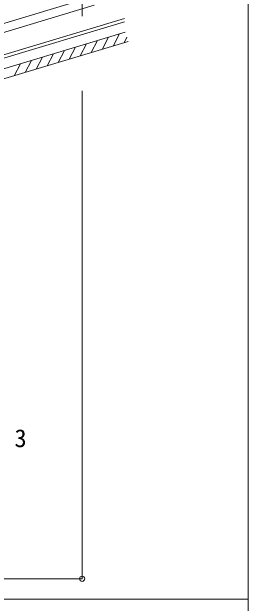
# Model space of a CAD drawing. Units: millimetres at full size, sheet at 1:10; details may follow other scales. Extents: x -2077 to 2023, y -1433 to 1417.
# Drawn here: x 1731 to 2023, y -132 to 595 of the extents above; entities that cross this region are included whole.
import ezdxf
from ezdxf.enums import TextEntityAlignment as Align

# ---------------------------------------------------------------- set-up
doc = ezdxf.new("R2010")
doc.units = ezdxf.units.MM
doc.header["$LTSCALE"] = 10
doc.linetypes.add('CHAIN1', pattern=[8, 5, -1, 1, -1])
for name, color, linetype, lineweight in [('1-0_断面', 7, 'Continuous', 9), ('1-1_寸法', 7, 'Continuous', 9), ('F-0_図枠', 7, 'Continuous', 9), ('F-1_レイアウト', 7, 'Continuous', 9)]:
    doc.layers.add(name, color=color, linetype=linetype, lineweight=lineweight)
doc.styles.add('ＭＳ ゴシック', font='')
doc.styles.get('ＭＳ ゴシック').set_extended_font_data('MS Gothic')

msp = doc.modelspace()

# ---------------------------------------------------------------- linework, layer by layer
at = {"layer": '1-0_断面', "color": 4, "linetype": 'CHAIN1'}
msp.add_line((1818.1, 1359.91), (1818.1, 584.88), dxfattribs=at)
at = {"layer": '1-0_断面'}
for p, q in [((1829.98, 613.78), (1023.92, 371.53)), ((1833.04, 603.63), (1026.97, 361.38)), ((946.27, 305.38), (1870.19, 583.05)), ((1870.19, 587.23), (970.04, 316.7)), ((-73.06, -14.02), (1871.25, 570.32)), ((1856.12, 553.24), (1864.16, 568.19)), ((1829.04, 545.1), (1837.08, 560.05)), ((1842.58, 549.17), (1850.62, 564.12)), ((1869.67, 557.31), (1873.3, 564.06)), ((-73.06, -26.55), (1874.71, 558.83)), ((1815.49, 541.03), (1823.53, 555.98)), ((1788.41, 532.89), (1796.44, 547.84)), ((1801.95, 536.96), (1809.99, 551.91)), ((1761.32, 524.75), (1769.36, 539.69)), ((1774.86, 528.82), (1782.9, 543.76)), ((1734.23, 516.61), (1742.27, 531.55)), ((1747.78, 520.68), (1755.81, 535.62))]:
    msp.add_line(p, q, dxfattribs=at)
at = {"layer": '1-1_寸法'}
for p, q in [((1818.1, -101.97), (1818.1, 498.27)), ((908.1, -101.97), (1818.1, -101.97))]:
    msp.add_line(p, q, dxfattribs=at)
msp.add_circle((1818.1, -101.97), 3.19, dxfattribs=at)
at = {"layer": 'F-0_図枠'}
msp.add_line((2022.57, -1432.82), (2022.57, 1417.18), dxfattribs=at)
at = {"layer": 'F-1_レイアウト'}
msp.add_line((-677.43, -126.93), (2022.57, -126.93), dxfattribs=at)

# ---------------------------------------------------------------- texts
at = {"layer": '1-1_寸法', "style": 'ＭＳ ゴシック'}
msp.add_text('3', height=21.99, dxfattribs=at).set_placement((1734.78, 53.35), align=Align.BOTTOM_LEFT)

doc.saveas('drawing.dxf')
